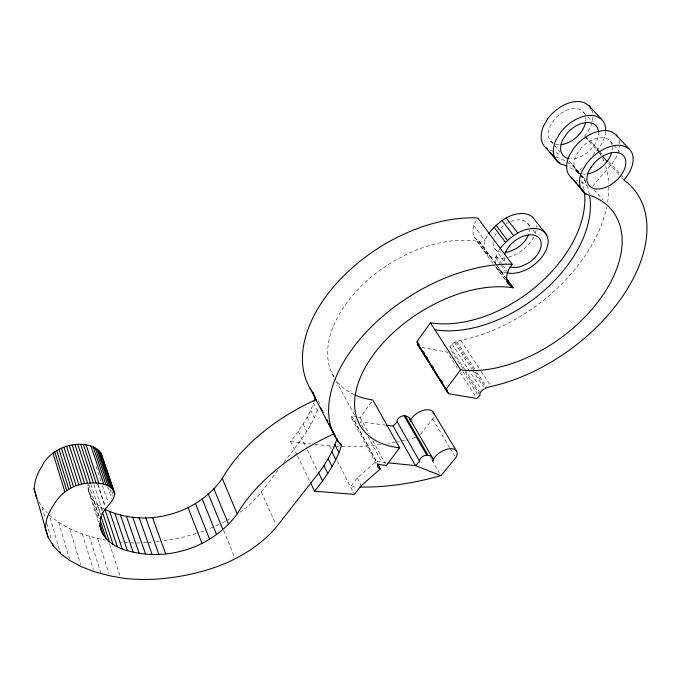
<?xml version="1.0" encoding="UTF-8"?>
<svg xmlns="http://www.w3.org/2000/svg" width="681" height="681" viewBox="0 0 681 681"><rect width="100%" height="100%" fill="white"/><g stroke="black" fill="none" stroke-linecap="round" stroke-linejoin="round"><path stroke-width="0.51" stroke-dasharray="3.4 2.55" d="M104.125 508.928C95.204 504.315 87.091 495.334 87.977 484.685M493.053 242.479L493.044 242.615A20.719 13.067 -37.2 0 0 501.165 252.2M504.263 257.639L504.246 257.767A20.983 12.99 -37 0 0 505.353 262.798M487.366 235.711A24.737 15.646 -37 0 0 484.966 240.836L484.097 247.978L485.391 252.081A24.737 15.646 -37 0 0 489.869 256.269L495.436 263.573M499.726 249.212A25.061 15.552 -36.8 0 0 496.126 256.047L495.13 260.917L495.64 265.386M283.841 462.408C296.746 445.195 311.702 428.485 318.308 407.561M297.078 454.985L290.625 441.646C299.674 429.762 308.391 417.359 313.524 403.212L317.32 410.575M358.18 417.308L360.189 417.632L372.201 400.794M462.816 368.498L450.184 348.902L450.039 346.68C452.218 342.526 457.121 341.266 461.318 340.236A140.788 90.462 -36.6 0 0 606.694 207.143M239.738 512.35C255.954 501.727 266.441 485.042 278.061 470.001M386.067 462.612L376.338 461.207L357.304 478.011L350.477 486.677A264.049 163.585 -34.3 0 0 357.661 486.992M420.339 434.35L432.631 419.002A13.126 7.525 -30.4 0 0 433.729 416.372M582.11 167.756L577.837 172.455A114.153 71.948 -36.4 0 0 567.673 166.487M592.921 154.91L598.922 147.862A30.534 19.443 -41.9 0 0 605.605 131.952M592.657 186.254L612.594 162.989A30.968 19.349 -41.5 0 0 619.591 145.981M584.443 136.174L586.367 133.961A30.134 19.519 -42.3 0 0 592.87 115.132M226.747 520.659L231.182 517.926M222.551 522.804L225.913 521.093M218.967 524.557L207.628 529.537M203.917 530.976L197.192 533.291M508.486 257.188L513.951 255.256A28.551 18.012 -37.2 0 0 533.742 236.869M196.213 533.598L179.052 538.262L160.588 541.335M504.374 257.971L501.259 258.405L490.499 256.822L478.82 241.091A24.422 15.731 -37.3 0 1 476.138 220.508M155.677 541.974L159.601 541.463M380.645 444.429L373.179 445.323A255.401 165.968 -34.7 0 1 336.72 446.395M146.798 542.595L143.836 542.8A160.971 100.541 -22.5 0 1 140.882 542.893M147.786 542.527L152.714 542.178M582.519 173.936L584.587 174.106A22.482 14.037 -41.5 0 0 586.784 173.987M559.007 144.67L556.964 144.474A21.869 14.165 -42.3 0 1 555.083 143.997M290.625 441.646L310.664 443.833M314.886 444.301L329.655 445.91A255.401 165.968 -34.7 0 0 332.668 446.149M385.855 425.148L359.994 421.854L363.977 429.183M357.176 417.147L351.779 416.108A8.998 5.363 -28.7 0 0 353.158 420.16L356.359 421.113M505.574 279.831L496.449 267.292A25.061 15.552 -36.8 0 0 500.927 271.447L506.758 272.911M334.005 377.138A106.764 66.661 -32.5 0 1 363.407 284.045A106.764 66.661 -32.5 0 1 476.947 241.185L479.467 241.636M421.905 347.472L447.162 352.12L458.015 369.059M59.392 549.567L49.364 515.177C65.078 528.967 85.329 536.16 105.572 540.144M576.466 180.176L578.041 180.695M556.019 156.962L558.369 157.762A113.395 72.16 -36.5 0 1 565.673 161.235M550.35 150.339L552.7 151.148A112.731 72.339 -36.6 0 1 559.995 154.638M585.251 136.83L588.469 139.418A140.788 90.462 -36.6 0 1 599.144 152.008M580.782 174.898L578.058 172.565L579.378 174.098M583.762 112.493L592.274 121.746M610.431 141.486L613.275 144.576M613.981 145.351L619.667 151.522M592.674 143.555L598.991 150.561M599.697 151.335L602.498 154.451M608.814 161.457L620.05 173.919M620.749 174.694L623.558 177.809M38.945 501.769L42.035 507.081L47.364 512.963M585.141 136.949L599.016 152.365M599.697 153.123L601.059 154.638M608.55 162.963L621.038 176.839M621.736 177.613L623.822 179.937M572.576 164.776L579.642 172.931M582.4 176.124L585.856 180.116M594.147 189.701L603.128 200.078M580.042 174.864L585.328 180.984M550.631 141.001L560.14 152.008M576.16 170.548L579.557 174.481M580.238 175.264L585.677 181.563M527.758 223.487L532.287 229.284M532.934 230.11L536.177 234.247M495.121 249.008L506.281 264.143M501.608 272L496.117 264.424L505.362 277.107M473.797 225.624L484.966 240.836M496.126 256.047L502.263 264.415M502.876 265.25L507.788 271.949M495.683 257.784L500.603 264.509M501.225 265.343L505.532 271.225M501.267 271.719L506.247 278.52M479.194 241.389L490.252 256.558M478.82 241.091L489.869 256.269M500.927 271.447L505.779 278.112M474.334 236.869L486.575 253.749M490.626 256.848L495.504 263.581M476.947 241.185L494.985 266.016M495.606 266.867L505.566 280.563M460.748 340.338L480.565 370.507M481.144 371.392L491.052 386.476M456.798 341.513L475.968 370.847M476.547 371.741L487 387.744M455.649 341.93L474.793 371.273M475.372 372.166L485.808 388.179M454.525 342.517L471.899 369.213M472.486 370.106L483.484 387.012M451.997 344.016L481.441 389.447M450.039 346.68L464.416 368.966M464.987 369.86L479.373 392.137M465.114 372.064L479.458 394.333M462.85 371.443L477.747 394.614M460.296 372.626L475.713 396.708M432.631 419.002L449.86 447.834M450.396 448.736L454.704 455.947M430.443 457.564L431.49 459.369M432.018 460.279L439.347 472.929M360.189 417.632L369.247 434.214M372.771 440.658L385.352 463.684M367.953 436.512L381.871 462.178M332.013 373.452L335.52 379.947M336.005 380.841L355.082 416.1M354.537 420.747L377.248 462.901M351.779 416.108L377.742 464.314M351.975 418.858L376.38 464.246M318.197 400.786L319.627 403.552M357.304 478.011L361.279 485.672M329.655 445.91L331.077 448.694M337.223 460.739L354.392 494.355M310.647 410.217L314.401 417.581M307.174 417.172L310.894 424.544M303.147 424.059L306.833 431.431M298.159 431.388L306.961 449.23M307.429 450.184L318.682 473.006M297.537 455.938L309.983 481.663M261.385 491.946L275.933 524.557M223.649 530.465L234.758 557.679M111.71 490.558L113.063 494.542M109.93 489.086L112.297 496.057M107.538 486.592L111.59 498.543M96.021 466.442L101.035 481.407M102.371 485.391L108.058 502.348M97.894 484.2L105.197 506.153M97.638 484.455L104.942 506.417M93.952 484.549L102.508 510.512M100.728 506.919L102.031 510.869M90.982 484.642L100.788 514.598M97.025 504.127L100.584 515.006M109.513 543.761L120.316 576.79M88.734 484.693L99.477 517.637M93.893 501.063L99.715 518.913M87.866 486.668L98.881 520.59M88.351 490.524L98.89 523.093M97.681 538.492L108.96 573.742M89.245 536.083L100.72 572.525M82.282 533.972L93.348 569.605M69.709 528.703L80.588 564.617M58.66 522.412L69.385 558.59M42.035 507.081L45.261 518.267M46.725 523.348L51.415 539.616M354.341 394.725A106.764 66.661 -32.5 0 1 336.346 380.594M510.844 221.495A20.719 13.067 -37.2 0 1 529.571 228.161M529.605 229.999A20.719 13.067 -37.2 0 1 529.358 231.932M494.483 236.622A20.719 13.067 -37.2 0 1 496.347 233.191M500.688 228.033A20.719 13.067 -37.2 0 1 504.059 225.232M506.255 223.785A20.719 13.067 -37.2 0 1 508.528 222.534M536.466 225.734A28.551 18.012 -37.2 0 1 536.466 227.514M536.109 230.28A28.551 18.012 -37.2 0 1 534.977 234.111M415.555 437.534A255.401 165.968 -34.7 0 1 408.923 439.177M405.135 440.054A255.401 165.968 -34.7 0 1 397.568 441.637M395.687 442.003A255.401 165.968 -34.7 0 1 388.144 443.322M139.903 542.919A160.971 100.541 -22.5 0 1 135.017 542.953M134.038 542.953A160.971 100.541 -22.5 0 1 120.622 542.306M612.006 144.738A22.482 14.037 -41.5 0 0 581.293 147.879L576.518 154.544A22.482 14.037 -41.5 0 0 580.612 173.485M612.347 146.628A22.482 14.037 -41.5 0 1 612.134 150.816M599.655 152.833A140.788 90.462 -36.6 0 1 601.093 155.345M602.413 157.924A140.788 90.462 -36.6 0 1 604.328 162.384M605.622 166.07A140.788 90.462 -36.6 0 1 608.72 183.827M608.814 186.934A140.788 90.462 -36.6 0 1 607.418 203.406M580.893 181.861A115.702 71.488 -36.1 0 1 587.073 185.07M619.072 140.32A30.968 19.349 -41.5 0 1 619.625 144.014M598.497 131.527A22.158 14.114 -41.9 0 1 590.359 149.829A22.158 14.114 -41.9 0 1 571.257 158.767M584.715 114.025A21.869 14.165 -42.3 0 0 555.202 118.468L550.648 125.057A21.869 14.165 -42.3 0 0 553.381 143.257M585.762 117.643A21.869 14.165 -42.3 0 1 585.745 121.099M591.653 109.777A30.134 19.519 -42.3 0 1 592.793 114.187M581.14 174.94A113.395 72.16 -36.5 0 1 589.397 194.528M567.367 162.231A113.395 72.16 -36.5 0 1 579.454 172.744M569.316 161.44A112.731 72.339 -36.6 0 1 579.301 174.694M581.838 180.686A112.731 72.339 -36.6 0 1 584.128 189.897"/><path stroke-width="1.02" d="M584.502 192.783A112.731 72.339 -36.6 0 1 536.262 286.378A112.731 72.339 -36.6 0 1 430.418 322.785L416.729 341.939L446.081 389.166L460.603 369.8A117.209 71.003 -35.9 0 0 598.897 300.661A117.209 71.003 -35.9 0 0 590.853 195.634L585.83 194.008L583.957 192.382L571.155 177.392A30.968 19.349 -41.5 0 1 569.359 155.532L573.257 148.952A30.968 19.349 -41.5 0 1 611.197 131.663L615.633 134.429L629.253 149.062A31.394 19.247 -41.2 0 1 625.856 177.673L623.822 179.937L627.822 183.095A146.389 88.811 -36 0 1 623.583 294.864A146.389 88.811 -36 0 1 491.648 386.357C487.315 387.498 482.318 388.834 479.943 393.031L480.037 395.227L476.862 398.496L448.558 393.72L418.074 345.395L417.496 342.083L419.155 344.756M447.357 392.554L446.855 389.285L446.081 389.166M337.027 438.717C333.06 451.145 326.471 462.595 318.682 473.006L276.784 526.473C247.399 561.246 200.665 575.879 156.562 579.105A165.296 99.162 -22.9 0 1 121.669 577.965L109.607 575.76L93.961 571.589L81.192 566.618L69.981 560.599L60.566 553.61L53.178 545.719L47.993 537.045L34.05 488.779L35.259 481.22A81.848 50.019 -19.6 0 1 42.248 465.83C51.186 446.012 86.972 435.304 101.29 453.75L114.655 493.053C114.459 503.923 100.388 509.039 100.447 520.633C97.902 536.602 113.906 547.243 127.458 550.674C167.271 562.08 212.506 547.49 237.218 513.908A143.453 77.481 -27.4 0 1 276.299 469.643L276.844 469.183A143.453 77.481 -27.4 0 1 334.15 433.746M314.179 401.203L315.482 397.193M310.442 482.616L314.596 491.188C325.688 477.407 336.176 462.637 341.445 445.544L340.543 443.808M355.159 395.091A106.764 66.661 -32.5 0 0 370.473 399.619L372.805 399.951L399.636 447.775L386.357 465.523L377.742 464.314A9.313 5.227 -28.7 0 0 379.053 468.29L380.441 468.826L361.279 485.672L354.392 494.355L314.596 491.188M399.636 447.775L397.261 447.519A110.807 65.197 -32.2 0 1 372.166 356.469A110.807 65.197 -32.2 0 1 510.546 287.416L513.21 287.85L510.656 286.199L508 283.168A25.393 15.442 -36.6 0 1 512.121 264.237L488.924 233.183C494.457 226.475 500.85 220.465 508.733 216.618A28.551 18.012 -37.2 0 1 534.985 220.201L546.724 235.056L548.103 239.712A28.917 17.902 -37 0 1 525.187 270.238L518.65 272.57L512.376 273.49L506.758 272.911M359.73 487.043A264.049 163.585 -34.3 0 0 440.913 475.644L455.785 457.743A13.509 7.355 -30.3 0 0 445.365 449.732L441.833 451.316A13.509 7.355 -30.3 0 0 432.861 461.301A13.646 7.482 -29.6 0 0 429.43 455.563L426.153 455.231A5.457 3.005 -29.8 0 0 422.782 456.491L421.76 457.215A5.457 3.005 -29.8 0 0 419.666 461.292L415.453 465.617L388.17 462.825M500.195 248.369C505.847 241.61 512.342 235.566 520.318 231.659A28.917 17.902 -37 0 1 546.724 235.056M117.379 546.826L104.976 509.431C145.053 528.209 196.681 514.972 222.261 478.513A140.133 79.039 -27.3 0 1 260.04 434.606L260.576 434.155A140.133 79.039 -27.3 0 1 316.384 399.492M386.893 425.276L393.099 426.068L397.151 421.794A5.295 3.073 -29.8 0 1 399.117 417.717L400.105 417.01A5.295 3.073 -29.8 0 1 403.39 415.802L406.625 416.21A13.254 7.661 -29.6 0 1 410.192 420.143M114.655 493.053C110.909 482.565 96.898 482.497 87.56 483.204C73.429 484.174 60.83 492.499 53.799 504.749A84.052 49.33 -20.2 0 0 46.504 520.182L45.193 527.715L47.993 537.045M512.121 264.237L506.885 264.177A138.379 81.533 -32.2 0 0 367.297 330.966A138.379 81.533 -32.2 0 0 338.236 441.586L341.445 445.544M488.924 233.183L477.807 217.997L472.682 217.826A133.314 83.337 -32.5 0 0 338.704 281.04A133.314 83.337 -32.5 0 0 311.975 391.26M605.681 130.931A30.534 19.443 -41.9 0 0 601.612 119.371L588.733 105.529L584.298 102.72A30.134 19.519 -42.3 0 0 547.311 119.43L543.617 125.942A30.134 19.519 -42.3 0 0 545.839 147.768L557.96 161.959L559.842 163.61L564.83 165.304A114.153 71.948 -36.4 0 1 566.745 166.079M440.913 475.644L415.453 465.617L393.099 426.068M629.253 149.062L624.809 146.321A31.394 19.247 -41.2 0 0 586.392 163.9L582.383 170.514A31.394 19.247 -41.2 0 0 583.957 192.382M601.612 119.371L597.177 116.579A30.534 19.443 -41.9 0 0 559.731 133.561L555.943 140.107A30.534 19.443 -41.9 0 0 557.96 161.959M506.247 278.52L513.21 287.85M571.155 177.392L572.406 178.49M545.839 147.768L547.728 149.428M418.074 345.395L420.39 348.374M602.421 156.153L607.188 161.457M550.239 152.374L555.968 159.073M558.556 162.095L559.842 163.61M573.7 179.818L576.398 182.976M577.743 184.551L580.442 187.701M581.787 189.284L585.83 194.008M313.864 393.737L312.57 392.111L314.962 396.717M506.247 218.022L517.798 233.081M502.093 220.508L513.593 235.6M496.066 225.241L507.464 240.376M494.278 227.411L505.651 242.555M506.613 278.81L507.864 280.504M507.49 280.223L512.836 287.569M506.392 278.946L512.461 287.288M506.783 281.5L508 283.168M430.418 322.785L460.603 369.8M423.591 351.881L424.697 353.66M426.357 356.333L428.026 359.006M432.452 366.131L433.559 367.91M441.314 380.381L442.429 382.16M421.496 350.153L429.226 362.598M430.332 364.378L434.75 371.494M435.849 373.273L443.586 385.718M444.693 387.498L448.558 393.72M417.462 343.803L446.779 390.996M433.014 411.945L456.347 450.754M409.596 418.457L432.392 457.717M405.289 415.955L428.077 455.334M404.08 415.785L426.851 455.197M397.151 421.794L419.666 461.292M377.708 463.752L380.441 468.826M320.725 407.817L323.126 412.448M326.965 419.854L327.927 421.701M328.88 423.556L331.281 428.179M332.243 430.034L335.52 436.351M336.431 438.096L338.236 441.586M309.761 387.719L335.461 437.313M334.916 444.736L338.951 452.559M331.834 451.741L335.827 459.573M328.157 458.722L332.115 466.553M323.909 465.625L327.825 473.465M318.682 473.006L322.547 480.846M222.261 478.513L237.218 513.908M213.723 488.396L228.39 523.868M208.173 493.538L222.678 529.069M202.053 498.518L216.379 534.125M195.379 503.31L209.518 539.003M188.177 507.915L202.138 543.702M152.493 517.526L165.687 553.917M145.734 517.73L158.809 554.249M139.103 517.594L152.05 554.24M132.65 517.092L145.487 553.883M126.428 516.249L139.162 553.159M100.601 452.371L113.565 490.269M101.818 456.67L114.757 494.517M99.622 451.06L112.586 488.984M98.379 449.835L111.326 487.792M120.494 515.049L133.127 552.087M96.872 448.711L109.803 486.702M95.127 447.706L108.032 485.732M93.161 446.821L106.032 484.889M114.91 513.508L127.458 550.674M90.982 446.064L103.818 484.182M109.718 511.635L122.188 548.912M86.112 445.008L98.847 483.221M83.465 444.71L96.149 482.974M80.724 444.565L93.348 482.889M102.678 512.844L113.072 544.425M77.906 444.599L90.471 482.965M101.231 516.99L109.326 541.718M100.354 520.897L106.176 538.739M75.055 444.787L87.56 483.204M99.784 523.587L103.657 535.513M99.664 525.409L101.801 532.048M72.203 445.136L84.64 483.612M69.368 445.655L81.737 484.174M66.602 446.319L78.902 484.889M63.92 447.128L76.153 485.74M61.367 448.072L73.531 486.736M58.958 449.145L71.062 487.851M56.736 450.337L68.772 489.069M54.71 451.622L66.695 490.388M52.922 453.001L64.848 491.793M34.05 488.779L36.885 498.237M59.979 551.584L60.566 553.61M52.59 543.685L53.178 545.719M101.29 453.75L101.699 455.189M528.592 234.605A20.719 13.067 -37.2 0 1 516.385 248.463L509.652 251.476A20.719 13.067 -37.2 0 1 505.225 252.336M504.97 253.817A20.983 12.99 -37 0 1 535.879 235.745A20.983 12.99 -37 0 1 527.707 263.436L520.888 266.501A20.983 12.99 -37 0 1 510.52 266.858M410.345 421.233A13.126 7.525 -30.4 0 1 418.747 412.192L422.177 410.669A13.126 7.525 -30.4 0 1 433.865 413.954M611.572 153.046A22.482 14.037 -41.5 0 1 587.541 173.885M615.633 134.429A30.968 19.349 -41.5 0 1 617.556 136.804M589.72 196.426A113.395 72.16 -36.5 0 1 542.868 291.664A113.395 72.16 -36.5 0 1 434.921 329.791M585.507 122.546A21.869 14.165 -42.3 0 1 561.17 144.585M598.497 131.527A22.158 14.114 -41.9 0 0 587.022 122.478A22.158 14.114 -41.9 0 0 567.699 132.548L563.034 139.179A22.158 14.114 -41.9 0 0 569.205 158.579M588.733 105.529A30.134 19.519 -42.3 0 1 591.202 108.832M591.117 167.203L589.618 169.475A22.788 13.969 -41.1 0 0 595.441 188.841L597.526 188.995A22.788 13.969 -41.1 0 0 622.23 173.459A22.788 13.969 -41.1 0 0 619.889 153.182A22.788 13.969 -41.1 0 0 594.504 162.768L591.117 167.203"/></g></svg>
